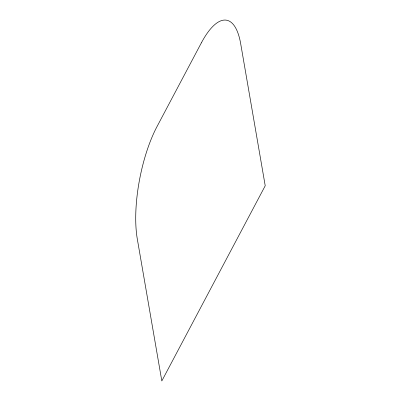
<?xml version="1.0" encoding="UTF-8"?>
<svg xmlns="http://www.w3.org/2000/svg" width="401" height="401" viewBox="0 0 401 401"><rect width="100%" height="100%" fill="white"/><g stroke="black" fill="none" stroke-linecap="round" stroke-linejoin="round"><path stroke-width="0.6" d="M201.362 42.857L157.047 126.505A80.907 27.489 -78.9 0 0 137.307 239.036L161.819 380.95L265.221 185.768L240.71 43.854A80.907 27.489 -78.9 0 0 201.362 42.857"/></g></svg>
